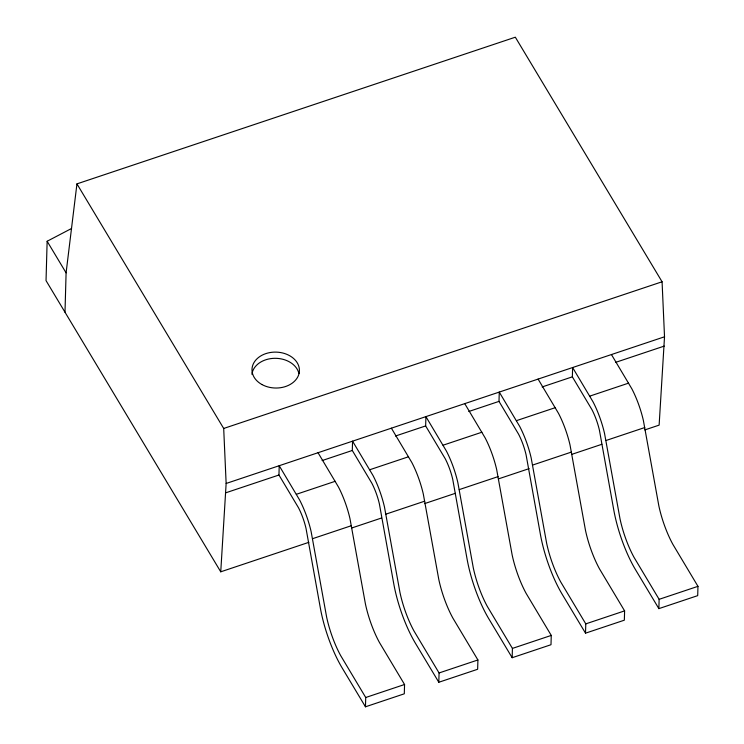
<?xml version="1.0" encoding="UTF-8"?>
<svg xmlns="http://www.w3.org/2000/svg" width="744" height="744" viewBox="0 0 744 744"><rect width="100%" height="100%" fill="white"/><g stroke="black" fill="none" stroke-linecap="round" stroke-linejoin="round"><path stroke-width="1.12" d="M71.545 228.492L47.142 241.251L46.035 280.618L220.745 571.811L308.862 542.33M64.998 312.21L66.095 272.843L76.948 183.88L515.332 37.2L662.076 281.781L664.522 336.79L659.128 425.131L644.806 429.92M220.745 571.811L226.139 483.47L223.693 428.46L76.948 183.88M365.462 706.8L342.166 667.963A59.418 16.898 71.5 0 1 320.357 608.071L306.035 528.473A27.119 7.71 71.5 0 0 298.493 507.752L278.954 475.016L279.214 465.716L299.618 499.996A41.376 11.765 71.5 0 1 311.132 531.625L326.607 616.981A45.161 12.843 71.5 0 0 340.65 655.566L365.723 697.5L365.462 706.8L404.299 693.808L404.559 684.508L379.487 642.565A45.161 12.843 71.5 0 1 365.434 603.989L349.968 518.624A41.376 11.765 71.5 0 0 338.455 487.004L318.041 452.724M438.811 682.257L415.515 643.421A59.418 16.898 71.5 0 1 393.716 583.529L379.384 503.93A27.119 7.71 71.5 0 0 371.842 483.209L352.303 450.473L352.563 441.173L372.977 475.453A41.376 11.765 71.5 0 1 384.49 507.083L399.956 592.438A45.161 12.843 71.5 0 0 413.999 631.014L439.072 672.957L438.811 682.257L477.648 669.265L477.908 659.965L452.836 618.022A45.161 12.843 71.5 0 1 438.793 579.446L423.317 494.081A41.376 11.765 71.5 0 0 411.804 462.461L391.391 428.181M512.17 657.715L488.864 618.878A59.418 16.898 71.5 0 1 467.065 558.986L452.743 479.387A27.119 7.71 71.5 0 0 445.191 458.657L425.652 425.931L425.912 416.631L446.326 450.911A41.376 11.765 71.5 0 1 457.839 482.54L473.305 567.895A45.161 12.843 71.5 0 0 487.348 606.472L512.421 648.415L512.17 657.715L550.997 644.723L551.258 635.423L526.185 593.48A45.161 12.843 71.5 0 1 512.142 554.903L496.666 469.538A41.376 11.765 71.5 0 0 485.153 437.918L464.749 403.639M585.519 633.172L562.222 594.335A59.418 16.898 71.5 0 1 540.414 534.443L526.092 454.844A27.119 7.71 71.5 0 0 518.54 434.115L499.001 401.388L499.261 392.088L519.675 426.368A41.376 11.765 71.5 0 1 531.188 457.997L546.663 543.353A45.161 12.843 71.5 0 0 560.706 581.929L585.779 623.872L585.519 633.172L624.346 620.18L624.607 610.88L599.534 568.937A45.161 12.843 71.5 0 1 585.491 530.36L570.025 444.996A41.376 11.765 71.5 0 0 558.511 413.376L538.098 379.096M658.868 608.629L635.571 569.792A59.418 16.898 71.5 0 1 613.763 509.9L599.441 430.302A27.119 7.71 71.5 0 0 591.899 409.572L572.359 376.845L572.62 367.545L593.024 401.825A41.376 11.765 71.5 0 1 604.537 433.454L620.012 518.81A45.161 12.843 71.5 0 0 634.055 557.386L659.128 599.329L658.868 608.629L697.705 595.637L697.965 586.337L672.892 544.394A45.161 12.843 71.5 0 1 658.84 505.818L643.374 420.453A41.376 11.765 71.5 0 0 631.861 388.833L611.447 354.553M223.693 428.46L662.076 281.781M226.139 483.47L664.522 336.79M225.878 492.77L278.954 475.016M322.096 460.573L352.303 450.473M395.445 436.031L425.652 425.931M468.804 411.488L499.001 401.388M542.153 386.945L572.359 376.845M615.521 362.402L664.262 346.09M296.363 494.295L335.191 481.303M369.712 469.752L408.54 456.76M443.061 445.21L481.898 432.218M516.41 420.667L555.247 407.675M589.769 396.124L628.596 383.132M312.526 538.702L351.354 525.71M385.876 514.16L424.712 501.168M459.225 489.617L498.061 476.625M532.583 465.074L571.411 452.082M605.932 440.532L644.76 427.54M351.819 527.952L381.56 518.001M424.517 503.632L455.356 493.309M498.313 478.941L529.161 468.618M572.117 454.249L601.85 444.298M365.723 697.5L404.559 684.508M439.072 672.957L477.908 659.965M512.421 648.415L551.258 635.423M585.779 623.872L624.607 610.88M659.128 599.329L697.965 586.337M47.142 241.251L66.095 272.843M251.909 374.297A23.734 17.968 1.6 0 1 274.666 358.31A23.734 17.968 1.6 0 1 298.921 373.553M261.953 384.546A23.734 17.968 1.6 0 0 299.321 372.047A23.734 17.968 1.6 0 0 265.831 353.614A23.734 17.968 1.6 0 0 261.953 384.546"/></g></svg>
